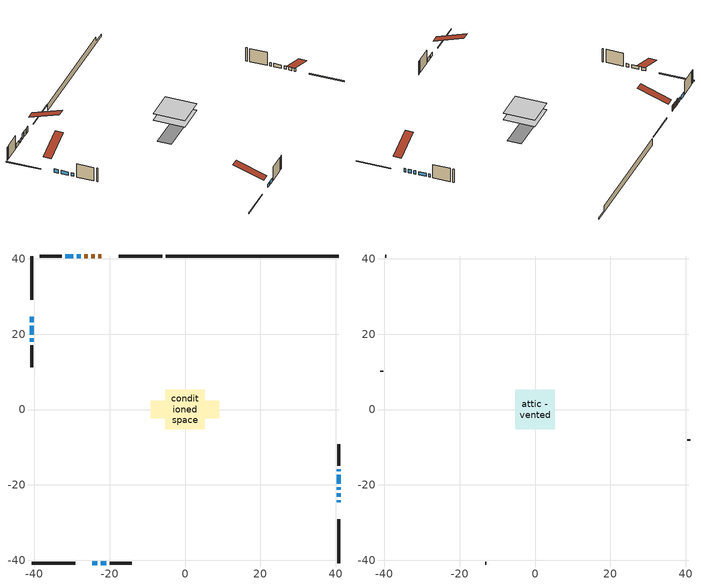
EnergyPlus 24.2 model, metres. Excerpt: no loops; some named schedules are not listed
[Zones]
conditioned space
 floor outside (Floor1 construction): -1.58,-1.58 -1.58,1.58 1.58,1.58 1.58,-1.58 z1.66
 floor adiabatic (AdiabaticFloorConstruction): -5.28,-5.28 -5.28,5.28 5.28,5.28 5.28,-5.28 z4.1
 floor foundation (Slab1 construction): -9.11,-2.34 -9.11,2.34 9.11,2.34 9.11,-2.34 z-0.63
 wall outside (RimJoist1 construction): -5.98,40.72 -17.59,40.72 / -40.72,-40.72 -29.11,-40.72 / -40.72,40.72 -40.72,29.11 / 40.72,-40.72 40.72,-29.11 z1.66:1.96
 wall outside (AdiabaticWallConstruction 1): -22.15,40.72 -23.06,40.72 / -23.99,40.72 -24.89,40.72 / -25.82,40.72 -26.73,40.72 z1.66:3.69
 wall outside (AdiabaticWallConstruction): -24.55,-40.72 -23.33,-40.72 / -27.66,40.72 -28.73,40.72 / 40.72,-24.55 40.72,-24.07 / 40.72,-23.14 40.72,-22.23 / 40.72,-21.3 40.72,-20.61 / -40.72,24.55 -40.72,23.17 / -22.4,-40.72 -20.87,-40.72 / -29.65,40.72 -31.79,40.72 / 40.72,-19.68 40.72,-17.24 / 40.72,-16.32 40.72,-15.86 / -40.72,22.25 -40.72,19.81 / -40.72,18.88 -40.72,17.96 z1.66:2.88
 wall outside (Wall1 construction): -32.72,40.72 -38.49,40.72 / -19.95,-40.72 -14.18,-40.72 / -40.72,17.04 -40.72,11.27 / 40.72,-14.93 40.72,-9.16 z1.66:6.54
 wall foundation (FoundationWall1 construction): -5.05,40.72,-0.63 -5.05,40.72,1.66 36.14,40.72,1.66 36.14,40.72,0.05 40.72,40.72,0.05 40.72,40.72,-0.63
 window (WindowConstruction): -24.55,-40.72 -23.33,-40.72 z1.66:2.88
 window (WindowConstruction 7): -27.66,40.72 -28.73,40.72 z1.66:2.88
 window (WindowConstruction 8): 40.72,-24.55 40.72,-24.07 z1.66:2.88
 window (WindowConstruction 9): 40.72,-23.14 40.72,-22.23 z1.66:2.88
 window (WindowConstruction 10): 40.72,-21.3 40.72,-20.61 z1.66:2.88
 window (WindowConstruction 11): -40.72,24.55 -40.72,23.18 z1.66:2.88
 window (WindowConstruction 1): -22.4,-40.72 -20.87,-40.72 z1.66:2.88
 window (WindowConstruction 2): -29.65,40.72 -31.79,40.72 z1.66:2.88
 window (WindowConstruction 3): 40.72,-19.68 40.72,-17.24 z1.66:2.88
 window (WindowConstruction 4): 40.72,-16.32 40.72,-15.86 z1.66:2.88
 window (WindowConstruction 5): -40.72,22.25 -40.72,19.81 z1.66:2.88
 window (WindowConstruction 6): -40.72,18.88 -40.72,17.96 z1.66:2.88
 door (Door): -22.15,40.72 -23.06,40.72 z1.66:3.69
 door (Door 1): -23.99,40.72 -24.89,40.72 z1.66:3.69
 door (Door 2): -25.82,40.72 -26.73,40.72 z1.66:3.69
 ceiling adiabatic (AdiabaticFloorConstruction): 5.28,-5.28 5.28,5.28 -5.28,5.28 -5.28,-5.28 z4.1
attic - vented
 floor to conditioned space (Floor2 construction Reversed): -5.28,-5.28 -5.28,5.28 5.28,5.28 5.28,-5.28 z6.54
 wall outside (Wall2 construction): -39.42,40.72 -39.79,40.72 / -13.25,-40.72 -12.87,-40.72 / -40.72,10.34 -40.72,9.96 / 40.72,-8.23 40.72,-7.86 z1.66:6.54
 roof outside (Roof1 construction): -21.23,40.72,6.54 -21.23,30.44,9.96 -18.52,30.44,9.96 -18.52,40.72,6.54; -25.48,-40.72,6.54 -25.48,-30.44,9.96 -28.19,-30.44,9.96 -28.19,-40.72,6.54; -40.72,25.48,6.54 -30.44,25.48,9.96 -30.44,28.19,9.96 -40.72,28.19,6.54; 40.72,-25.48,6.54 30.44,-25.48,9.96 30.44,-28.19,9.96 40.72,-28.19,6.54
[Building]
Building 1: Terrain=Suburbs
[Site:Location]
Vancouver Intl AP_BC: Latitude {deg}=49.19; Longitude {deg}=-123.18; Time Zone {hr}=-8; Elevation {m}=4; Keep Site Location Information=Yes
[Site:GroundTemperature:Shallow]
8.06451, 6.96315, 6.87495, 7.3976, 9.49575, 11.5841, 13.3946, 14.5416, 14.639, 13.7062, 11.9418, 9.91751
[Site:WaterMainsTemperature]
Calculation Method=Schedule; Temperature Schedule=mains temperature schedule
[Material] Roughness=Rough; Thermal Absorptance=0.9
Name | Thickness {m} | Conductivity {W/m-K} | Density {kg/m3} | Specific Heat {J/kg-K} | Solar Absorptance | Visible Absorptance
asphalt or fiberglass shingles | 0.00635 | 0.162714 | 1121.4 | 1465.45 | 0.4 | 0.4
ceiling stud and cavity | 0.1397 | 0.0798161 | 65.682 | 1177.47 | 0.7 | 0.7
concrete 4.0 in. | 0.1016 | 1.803125 | 2242.8 | 837.4 | 0.7 | 0.7
concrete 8.0 in. | 0.2032 | 1.803125 | 2242.8 | 837.4 | 0.7 | 0.7
door material | 0.04445 | 0.0451087 | 512.64 | 1214.23 | 0.7 | 0.7
door material 1 | 0.04445 | 0.188738 | 512.64 | 1214.23 | 0.7 | 0.7
floor covering | 0.0127 | 9.015625 | 54.468 | 1339.84 | 0.6 | 0.6
floor covering 1 | 0.0127 | 0.0433444 | 54.468 | 1339.84 | 0.6 | 0.6
floor rigid ins; wall rigid ins | 0.512978 | 0.029427 | 32.04 | 1214.23 | 0.7 | 0.7
floor stud and cavity | 0.0889 | 0.187338 | 50.32683 | 1063.81 | 0.7 | 0.7
floor stud and cavity 1 | 0.1397 | 1.75129 | 37.0049 | 1207.88 | 0.7 | 0.7
furniture material conditioned space 1 | 0.1524 | 0.115458 | 640.8 | 1214.23 | 0.6 | 0.6
gypsum board | 0.00254 | 0.160291 | 801 | 837.4 | 0.6 | 0.6
gypsum board 1 | 0.0127 | 0.160291 | 801 | 837.4 | 0.6 | 0.6
osb sheathing 0.75 in. | 0.01905 | 0.115458 | 512.64 | 1214.23 | 0.7 | 0.7
osb sheathing 2.0 in. | 0.0508 | 0.115458 | 512.64 | 1214.23 | 0.7 | 0.7
rim joist stud and cavity | 0.0508 | 0.03064 | 125.044 | 1163.47 | 0.6 | 0.6
wall stud and cavity | 0.0889 | 0.203401 | 50.32683 | 1063.81 | 0.7 | 0.7
wall stud and cavity 1 | 0.0889 | 6.9971 | 50.32683 | 1063.81 | 0.6 | 0.6
wall stud and cavity 2 | 0.0889 | 0.380278 | 52.3479 | 1209.89 | 0.7 | 0.7
wall stud and cavity 3 | 0.0889 | 0.391764 | 83.0341 | 1211.67 | 0.7 | 0.7
wood siding | 0.00254 | 0.102417 | 544.68 | 1172.36 | 0.4 | 0.4
wood siding 1; wood siding 2; wood siding 3 | 0.0254 | 0.102417 | 544.68 | 1172.36 | 0.7 | 0.7
[WindowMaterial:SimpleGlazingSystem]
Name | U-Factor {W/m2-K} | Solar Heat Gain Coefficient
WindowMaterial | 3.30119 | 0.67
WindowMaterial 1 | 3.30005 | 0.68
WindowMaterial 2 | 3.298918 | 0.69
WindowMaterial 3 | 3.30687 | 0.61
WindowMaterial 4 | 3.30346 | 0.65
WindowMaterial 5 | 3.30914 | 0.64
WindowMaterial 6 | 3.30573 | 0.61
WindowMaterial 7 | 3.304596 | 0.64
[Construction]
AdiabaticFloorConstruction: floor stud and cavity 1, floor rigid ins, osb sheathing 0.75 in., floor covering 1
AdiabaticWallConstruction: wood siding 2, wall rigid ins, wall stud and cavity 2, gypsum board 1
AdiabaticWallConstruction 1: wood siding 3, wall rigid ins, wall stud and cavity 2, gypsum board 1
Door; Door 2: door material
Door 1: door material 1
Floor1 construction: floor stud and cavity, floor covering
Floor2 construction Reversed: gypsum board 1, ceiling stud and cavity
FoundationWall1 construction: concrete 8.0 in.
furniture construction conditioned space 1: furniture material conditioned space 1
PartitionWallConstruction: gypsum board 1, wall stud and cavity 3, gypsum board 1
RimJoist1 construction: wood siding 1, osb sheathing 2.0 in., rim joist stud and cavity
Roof1 construction: asphalt or fiberglass shingles
Slab1 construction: concrete 4.0 in.
Wall1 construction: wood siding, wall stud and cavity, gypsum board
Wall2 construction: wood siding, wall stud and cavity 1
WindowConstruction; WindowConstruction 3; WindowConstruction 5: WindowMaterial
WindowConstruction 1: WindowMaterial 1
WindowConstruction 10; WindowConstruction 11: WindowMaterial 7
WindowConstruction 2: WindowMaterial 2
WindowConstruction 4: WindowMaterial 3
WindowConstruction 6; WindowConstruction 9: WindowMaterial 4
WindowConstruction 7: WindowMaterial 5
WindowConstruction 8: WindowMaterial 6
[Zone] Multiplier=1; Part of Total Floor Area=Yes
Name | Volume {m3}
attic - vented | 62.0361
conditioned space | 534.3
[Space]
Name | Zone | Volume {m3}
attic - vented 1 | attic - vented | 62.0361
conditioned space 1 | conditioned space | 534.3
[ZoneInfiltration:EffectiveLeakageArea]
infil attic - vented 1: Zone or Space=attic - vented 1; Schedule=Always On Discrete; Effective Air Leakage Area {cm2}=4612.97; Stack Coefficient=0.000577499; Wind Coefficient=1.62366e-05
[ZoneMixing]
whole house fan mix: Zone or Space=attic - vented; Schedule=Always On Continuous; Design Flow Rate Calculation Method=Flow/Zone; Design Flow Rate {m3/s}=0; Source Zone or Space=conditioned space
[SurfaceProperty:ExposedFoundationPerimeter]
Slab1: Exposed Perimeter Calculation Method=TotalExposedPerimeter; Total Exposed Perimeter {m}=45.772
[InternalMass] Zone or ZoneList=conditioned space; Space or SpaceList=conditioned space 1
Name | Construction | Surface Area {m2}
furniture mass conditioned space 1 | furniture construction conditioned space 1 | 82.6402
partition wall mass | PartitionWallConstruction | 206.6
[Lights]
interior lighting: Zone or ZoneList or Space or SpaceList=conditioned space 1; Schedule=interior lighting schedule; Design Level Calculation Method=LightingLevel; Lighting Level {W}=343.2; Return Air Fraction=0; Fraction Radiant=0.6; Fraction Visible=0.2; Fraction Replaceable=1
[People]
occupants: Zone or ZoneList or Space or SpaceList=conditioned space 1; Number of People Schedule=occupants schedule; Number of People Calculation Method=People; Number of People=3; Fraction Radiant=0.314171; Sensible Heat Fraction=0.56303; Activity Level Schedule=occupants activity schedule; Carbon Dioxide Generation Rate {m3/s-W}=0; Enable ASHRAE 55 Comfort Warnings=No; Mean Radiant Temperature Calculation Type=EnclosureAveraged
[ElectricEquipment] Zone or ZoneList or Space or SpaceList=conditioned space 1; Design Level Calculation Method=EquipmentLevel
Name | Schedule | Design Level {W} | Fraction Latent | Fraction Radiant | Fraction Lost
clothes dryer | clothes dryer schedule | 140.772 | 0.015 | 0.081 | 0.85
clothes washer | clothes washer schedule | 32.1985 | 0.03 | 0.162 | 0.7
cooking range | cooking range schedule | 215.147 | 0.08 | 0.432 | 0.2
dishwasher | dishwasher schedule | 66.8632 | 0.3 | 0.18 | 0.4
fridge | fridge schedule | 72.9452 | 0 | 0.6 | 0
mech vent house fan | mech vent house fan schedule | 0 | 0 | 0 | 1
mech vent house fan cfis | mech vent house fan cfis schedule | 0 | 0 | 0 | 0
misc plug loads | misc plug loads schedule | 494.7 | 0.045 | 0.513 | 0.1
whole house fan | Always On Discrete | 0 | 0 | 0 | 1
[OtherEquipment] Zone or ZoneList or Space or SpaceList=conditioned space 1; Design Level Calculation Method=EquipmentLevel
Name | Fuel Type | Schedule | Design Level {W} | Fraction Latent | Fraction Radiant | Fraction Lost
clothes dryer 1 | Electricity | clothes dryer schedule | 0 | 0.015 | 0.081 | 0.85
cooking range 1 | Electricity | cooking range schedule | 0 | 0.08 | 0.432 | 0.2
general water use latent | None | general water use schedule | 62.594 | 1 | 0 | 0
general water use sensible | None | general water use schedule | -61.6891 | 0 | 0.6 | 0
mech vent house fan latent load | None | Always On Discrete | 0 | 1 | 0 | 0
mech vent house fan sensible load | None | Always On Discrete | 0 | 0 | 0 | 0
water heater energy adjustment1 | NaturalGas | Always On Discrete | 0.01 | 0 | 0 | 1
[ZoneInfiltration:DesignFlowRate] Zone or ZoneList or Space or SpaceList=conditioned space 1; Schedule=Always On Discrete; Design Flow Rate Calculation Method=Flow/Zone; Design Flow Rate {m3/s}=0
infil flow; natural vent flow; whole house fan flow
[AvailabilityManager:Scheduled]
furnace airloop Availability Manager: Schedule=Always On Discrete
[Foundation:Kiva]
Foundation Kiva 1: Initial Indoor Air Temperature {C}=18; Wall Height Above Grade {m}=1.66; Wall Depth Below Slab {m}=0.2032
[Foundation:Kiva:Settings]
Soil Conductivity {W/m-K}=0.849921; Soil Density {kg/m3}=1842.3; Soil Specific Heat {J/kg-K}=418.7; Ground Solar Absorptivity=0.9; Ground Thermal Absorptivity=0.9; Ground Surface Roughness {m}=0.03; Far-Field Width {m}=40; Deep-Ground Boundary Condition=ZeroFlux; Deep-Ground Depth {m}=40; Minimum Cell Dimension {m}=0.2; Maximum Cell Growth Coefficient=3; Simulation Timestep=Timestep
[Exterior:Lights]
exterior lighting: Schedule=exterior lighting schedule; Design Level {W}=75.6
[EnergyManagementSystem:GlobalVariable]
furnace_airloop_Fan_RTF
infil_program_Qfan
infil_program_Qinf
natural_vent_program_Qnv
natural_vent_program_Qwhf
[EnergyManagementSystem:Sensor]
Name | Output:Variable or Output:Meter Index Key | Output:Variable or Output:Meter
airflow_gain | infil flow | Infiltration Sensible Heat Gain Energy
airflow_gain_1 | natural vent flow | Infiltration Sensible Heat Gain Energy
airflow_gain_2 | whole house fan flow | Infiltration Sensible Heat Gain Energy
airflow_loss | infil flow | Infiltration Sensible Heat Loss Energy
airflow_loss_1 | natural vent flow | Infiltration Sensible Heat Loss Energy
airflow_loss_2 | whole house fan flow | Infiltration Sensible Heat Loss Energy
clg_load_cond |  | Cooling:EnergyTransfer:Zone:CONDITIONED SPACE
clg_sp_s; clg_sp_s_1 | cooling setpoint | Schedule Value
clothes_dryer_exhaust_0_sch_s | clothes dryer exhaust 0 schedule | Schedule Value
cool_season | cooling season schedule | Schedule Value
htg_load_cond |  | Heating:EnergyTransfer:Zone:CONDITIONED SPACE
htg_sp_s; htg_sp_s_1 | heating setpoint | Schedule Value
ig_ee_conv | clothes dryer | Electric Equipment Convective Heating Energy
ig_ee_conv_2 | cooking range | Electric Equipment Convective Heating Energy
ig_ee_conv_4 | fridge | Electric Equipment Convective Heating Energy
ig_ee_conv_5 | misc plug loads | Electric Equipment Convective Heating Energy
ig_ee_conv_6 | whole house fan | Electric Equipment Convective Heating Energy
ig_ee_rad | clothes dryer | Electric Equipment Radiant Heating Energy
ig_ee_rad_2 | cooking range | Electric Equipment Radiant Heating Energy
ig_ee_rad_4 | fridge | Electric Equipment Radiant Heating Energy
ig_ee_rad_5 | misc plug loads | Electric Equipment Radiant Heating Energy
ig_ee_rad_6 | whole house fan | Electric Equipment Radiant Heating Energy
ig_lgt_conv | interior lighting | Lights Convective Heating Energy
ig_lgt_rad | interior lighting | Lights Radiant Heating Energy
ig_lgt_vis | interior lighting | Lights Visible Radiation Heating Energy
ig_oe_conv | clothes dryer 1 | Other Equipment Convective Heating Energy
ig_oe_conv_1 | cooking range 1 | Other Equipment Convective Heating Energy
ig_oe_conv_2 | general water use latent | Other Equipment Convective Heating Energy
ig_oe_conv_3 | general water use sensible | Other Equipment Convective Heating Energy
ig_oe_conv_4 | water heater energy adjustment1 | Other Equipment Convective Heating Energy
ig_oe_rad | clothes dryer 1 | Other Equipment Radiant Heating Energy
ig_oe_rad_1 | cooking range 1 | Other Equipment Radiant Heating Energy
ig_oe_rad_2 | general water use latent | Other Equipment Radiant Heating Energy
ig_oe_rad_3 | general water use sensible | Other Equipment Radiant Heating Energy
ig_oe_rad_4 | water heater energy adjustment1 | Other Equipment Radiant Heating Energy
ig_ppl_conv | occupants | People Convective Heating Energy
ig_ppl_rad | occupants | People Radiant Heating Energy
im_conv | furniture mass conditioned space 1 | Surface Inside Face Convection Heat Gain Energy
im_conv_1 | partition wall mass | Surface Inside Face Convection Heat Gain Energy
im_ig | furniture mass conditioned space 1 | Surface Inside Face Internal Gains Radiation Heat Gain Energy
im_ig_1 | partition wall mass | Surface Inside Face Internal Gains Radiation Heat Gain Energy
im_lgt | furniture mass conditioned space 1 | Surface Inside Face Lights Radiation Heat Gain Energy
im_lgt_1 | partition wall mass | Surface Inside Face Lights Radiation Heat Gain Energy
im_sol | furniture mass conditioned space 1 | Surface Inside Face Solar Radiation Heat Gain Energy
im_sol_1 | partition wall mass | Surface Inside Face Solar Radiation Heat Gain Energy
im_surf | furniture mass conditioned space 1 | Surface Inside Face Net Surface Thermal Radiation Heat Gain Energy
im_surf_1 | partition wall mass | Surface Inside Face Net Surface Thermal Radiation Heat Gain Energy
mv_conv | mech vent house fan | Electric Equipment Convective Heating Energy
mv_conv_1 | mech vent house fan cfis | Electric Equipment Convective Heating Energy
mv_conv_2 | mech vent house fan latent load | Other Equipment Convective Heating Energy
mv_conv_3 | mech vent house fan sensible load | Other Equipment Convective Heating Energy
mv_rad | mech vent house fan | Electric Equipment Radiant Heating Energy
mv_rad_1 | mech vent house fan cfis | Electric Equipment Radiant Heating Energy
mv_rad_2 | mech vent house fan latent load | Other Equipment Radiant Heating Energy
mv_rad_3 | mech vent house fan sensible load | Other Equipment Radiant Heating Energy
natural_vent_s | natural vent schedule | Schedule Value
out_pb_s |  | Site Outdoor Air Barometric Pressure
out_wt_s |  | Site Outdoor Air Humidity Ratio
site_vw_s |  | Site Wind Speed
ss_back_out | Window1 | Surface Window Shortwave from Zone Back Out Window Heat Transfer Rate
ss_back_out_1 | Window10 | Surface Window Shortwave from Zone Back Out Window Heat Transfer Rate
ss_back_out_10 | Window7 | Surface Window Shortwave from Zone Back Out Window Heat Transfer Rate
ss_back_out_11 | Window9 | Surface Window Shortwave from Zone Back Out Window Heat Transfer Rate
ss_back_out_2 | Window11 | Surface Window Shortwave from Zone Back Out Window Heat Transfer Rate
ss_back_out_3 | Window12 | Surface Window Shortwave from Zone Back Out Window Heat Transfer Rate
ss_back_out_4 | Window13 | Surface Window Shortwave from Zone Back Out Window Heat Transfer Rate
ss_back_out_5 | Window14 | Surface Window Shortwave from Zone Back Out Window Heat Transfer Rate
ss_back_out_6 | Window2 | Surface Window Shortwave from Zone Back Out Window Heat Transfer Rate
ss_back_out_7 | Window3 | Surface Window Shortwave from Zone Back Out Window Heat Transfer Rate
ss_back_out_8 | Window4 | Surface Window Shortwave from Zone Back Out Window Heat Transfer Rate
ss_back_out_9 | Window6 | Surface Window Shortwave from Zone Back Out Window Heat Transfer Rate
ss_conv | Door1 | Surface Inside Face Convection Heat Gain Energy
ss_conv_1 | Door2 | Surface Inside Face Convection Heat Gain Energy
ss_conv_10 | Window3 | Surface Inside Face Convection Heat Gain Energy
ss_conv_11 | Window4 | Surface Inside Face Convection Heat Gain Energy
ss_conv_12 | Window6 | Surface Inside Face Convection Heat Gain Energy
ss_conv_13 | Window7 | Surface Inside Face Convection Heat Gain Energy
ss_conv_14 | Window9 | Surface Inside Face Convection Heat Gain Energy
ss_conv_2 | Door3 | Surface Inside Face Convection Heat Gain Energy
ss_conv_3 | Window1 | Surface Inside Face Convection Heat Gain Energy
ss_conv_4 | Window10 | Surface Inside Face Convection Heat Gain Energy
ss_conv_5 | Window11 | Surface Inside Face Convection Heat Gain Energy
ss_conv_6 | Window12 | Surface Inside Face Convection Heat Gain Energy
ss_conv_7 | Window13 | Surface Inside Face Convection Heat Gain Energy
ss_conv_8 | Window14 | Surface Inside Face Convection Heat Gain Energy
ss_conv_9 | Window2 | Surface Inside Face Convection Heat Gain Energy
ss_ig | Door1 | Surface Inside Face Internal Gains Radiation Heat Gain Energy
ss_ig_1 | Door2 | Surface Inside Face Internal Gains Radiation Heat Gain Energy
ss_ig_10 | Window3 | Surface Inside Face Internal Gains Radiation Heat Gain Energy
ss_ig_11 | Window4 | Surface Inside Face Internal Gains Radiation Heat Gain Energy
ss_ig_12 | Window6 | Surface Inside Face Internal Gains Radiation Heat Gain Energy
ss_ig_13 | Window7 | Surface Inside Face Internal Gains Radiation Heat Gain Energy
ss_ig_14 | Window9 | Surface Inside Face Internal Gains Radiation Heat Gain Energy
ss_ig_2 | Door3 | Surface Inside Face Internal Gains Radiation Heat Gain Energy
ss_ig_3 | Window1 | Surface Inside Face Internal Gains Radiation Heat Gain Energy
ss_ig_4 | Window10 | Surface Inside Face Internal Gains Radiation Heat Gain Energy
ss_ig_5 | Window11 | Surface Inside Face Internal Gains Radiation Heat Gain Energy
ss_ig_6 | Window12 | Surface Inside Face Internal Gains Radiation Heat Gain Energy
ss_ig_7 | Window13 | Surface Inside Face Internal Gains Radiation Heat Gain Energy
ss_ig_8 | Window14 | Surface Inside Face Internal Gains Radiation Heat Gain Energy
ss_ig_9 | Window2 | Surface Inside Face Internal Gains Radiation Heat Gain Energy
ss_lgt | Door1 | Surface Inside Face Lights Radiation Heat Gain Energy
ss_lgt_1 | Door2 | Surface Inside Face Lights Radiation Heat Gain Energy
ss_lgt_2 | Door3 | Surface Inside Face Lights Radiation Heat Gain Energy
ss_sol | Door1 | Surface Inside Face Solar Radiation Heat Gain Energy
ss_sol_1 | Door2 | Surface Inside Face Solar Radiation Heat Gain Energy
ss_sol_2 | Door3 | Surface Inside Face Solar Radiation Heat Gain Energy
ss_surf | Door1 | Surface Inside Face Net Surface Thermal Radiation Heat Gain Energy
ss_surf_1 | Door2 | Surface Inside Face Net Surface Thermal Radiation Heat Gain Energy
ss_surf_10 | Window3 | Surface Inside Face Net Surface Thermal Radiation Heat Gain Energy
ss_surf_11 | Window4 | Surface Inside Face Net Surface Thermal Radiation Heat Gain Energy
ss_surf_12 | Window6 | Surface Inside Face Net Surface Thermal Radiation Heat Gain Energy
ss_surf_13 | Window7 | Surface Inside Face Net Surface Thermal Radiation Heat Gain Energy
ss_surf_14 | Window9 | Surface Inside Face Net Surface Thermal Radiation Heat Gain Energy
ss_surf_2 | Door3 | Surface Inside Face Net Surface Thermal Radiation Heat Gain Energy
ss_surf_3 | Window1 | Surface Inside Face Net Surface Thermal Radiation Heat Gain Energy
ss_surf_4 | Window10 | Surface Inside Face Net Surface Thermal Radiation Heat Gain Energy
ss_surf_5 | Window11 | Surface Inside Face Net Surface Thermal Radiation Heat Gain Energy
ss_surf_6 | Window12 | Surface Inside Face Net Surface Thermal Radiation Heat Gain Energy
ss_surf_7 | Window13 | Surface Inside Face Net Surface Thermal Radiation Heat Gain Energy
ss_surf_8 | Window14 | Surface Inside Face Net Surface Thermal Radiation Heat Gain Energy
ss_surf_9 | Window2 | Surface Inside Face Net Surface Thermal Radiation Heat Gain Energy
ss_trans_in | Window1 | Surface Window Transmitted Solar Radiation Rate
ss_trans_in_1 | Window10 | Surface Window Transmitted Solar Radiation Rate
ss_trans_in_10 | Window7 | Surface Window Transmitted Solar Radiation Rate
ss_trans_in_11 | Window9 | Surface Window Transmitted Solar Radiation Rate
ss_trans_in_2 | Window11 | Surface Window Transmitted Solar Radiation Rate
ss_trans_in_3 | Window12 | Surface Window Transmitted Solar Radiation Rate
ss_trans_in_4 | Window13 | Surface Window Transmitted Solar Radiation Rate
ss_trans_in_5 | Window14 | Surface Window Transmitted Solar Radiation Rate
ss_trans_in_6 | Window2 | Surface Window Transmitted Solar Radiation Rate
ss_trans_in_7 | Window3 | Surface Window Transmitted Solar Radiation Rate
ss_trans_in_8 | Window4 | Surface Window Transmitted Solar Radiation Rate
ss_trans_in_9 | Window6 | Surface Window Transmitted Solar Radiation Rate
ss_trans_out | Window1 | Surface Inside Face Initial Transmitted Diffuse Transmitted Out Window Solar Radiation Rate
ss_trans_out_1 | Window10 | Surface Inside Face Initial Transmitted Diffuse Transmitted Out Window Solar Radiation Rate
ss_trans_out_10 | Window7 | Surface Inside Face Initial Transmitted Diffuse Transmitted Out Window Solar Radiation Rate
ss_trans_out_11 | Window9 | Surface Inside Face Initial Transmitted Diffuse Transmitted Out Window Solar Radiation Rate
ss_trans_out_2 | Window11 | Surface Inside Face Initial Transmitted Diffuse Transmitted Out Window Solar Radiation Rate
ss_trans_out_3 | Window12 | Surface Inside Face Initial Transmitted Diffuse Transmitted Out Window Solar Radiation Rate
ss_trans_out_4 | Window13 | Surface Inside Face Initial Transmitted Diffuse Transmitted Out Window Solar Radiation Rate
ss_trans_out_5 | Window14 | Surface Inside Face Initial Transmitted Diffuse Transmitted Out Window Solar Radiation Rate
ss_trans_out_6 | Window2 | Surface Inside Face Initial Transmitted Diffuse Transmitted Out Window Solar Radiation Rate
ss_trans_out_7 | Window3 | Surface Inside Face Initial Transmitted Diffuse Transmitted Out Window Solar Radiation Rate
ss_trans_out_8 | Window4 | Surface Inside Face Initial Transmitted Diffuse Transmitted Out Window Solar Radiation Rate
ss_trans_out_9 | Window6 | Surface Inside Face Initial Transmitted Diffuse Transmitted Out Window Solar Radiation Rate
s_conv | Floor1 | Surface Inside Face Convection Heat Gain Energy
s_conv_1 | Floor2 | Surface Inside Face Convection Heat Gain Energy
s_conv_10 | Wall1:0 | Surface Inside Face Convection Heat Gain Energy
s_conv_11 | Wall1:180 | Surface Inside Face Convection Heat Gain Energy
s_conv_12 | Wall1:270 | Surface Inside Face Convection Heat Gain Energy
s_conv_13 | Wall1:90 | Surface Inside Face Convection Heat Gain Energy
s_conv_2 | FoundationWall1 | Surface Inside Face Convection Heat Gain Energy
s_conv_3 | inferred conditioned ceiling | Surface Inside Face Convection Heat Gain Energy
s_conv_4 | inferred conditioned floor | Surface Inside Face Convection Heat Gain Energy
s_conv_5 | RimJoist1:0 | Surface Inside Face Convection Heat Gain Energy
s_conv_6 | RimJoist1:180 | Surface Inside Face Convection Heat Gain Energy
s_conv_7 | RimJoist1:270 | Surface Inside Face Convection Heat Gain Energy
s_conv_8 | RimJoist1:90 | Surface Inside Face Convection Heat Gain Energy
s_conv_9 | Slab1 | Surface Inside Face Convection Heat Gain Energy
s_ig | Floor1 | Surface Inside Face Internal Gains Radiation Heat Gain Energy
s_ig_1 | Floor2 | Surface Inside Face Internal Gains Radiation Heat Gain Energy
s_ig_10 | Wall1:0 | Surface Inside Face Internal Gains Radiation Heat Gain Energy
s_ig_11 | Wall1:180 | Surface Inside Face Internal Gains Radiation Heat Gain Energy
s_ig_12 | Wall1:270 | Surface Inside Face Internal Gains Radiation Heat Gain Energy
s_ig_13 | Wall1:90 | Surface Inside Face Internal Gains Radiation Heat Gain Energy
s_ig_2 | FoundationWall1 | Surface Inside Face Internal Gains Radiation Heat Gain Energy
s_ig_3 | inferred conditioned ceiling | Surface Inside Face Internal Gains Radiation Heat Gain Energy
s_ig_4 | inferred conditioned floor | Surface Inside Face Internal Gains Radiation Heat Gain Energy
s_ig_5 | RimJoist1:0 | Surface Inside Face Internal Gains Radiation Heat Gain Energy
s_ig_6 | RimJoist1:180 | Surface Inside Face Internal Gains Radiation Heat Gain Energy
s_ig_7 | RimJoist1:270 | Surface Inside Face Internal Gains Radiation Heat Gain Energy
s_ig_8 | RimJoist1:90 | Surface Inside Face Internal Gains Radiation Heat Gain Energy
